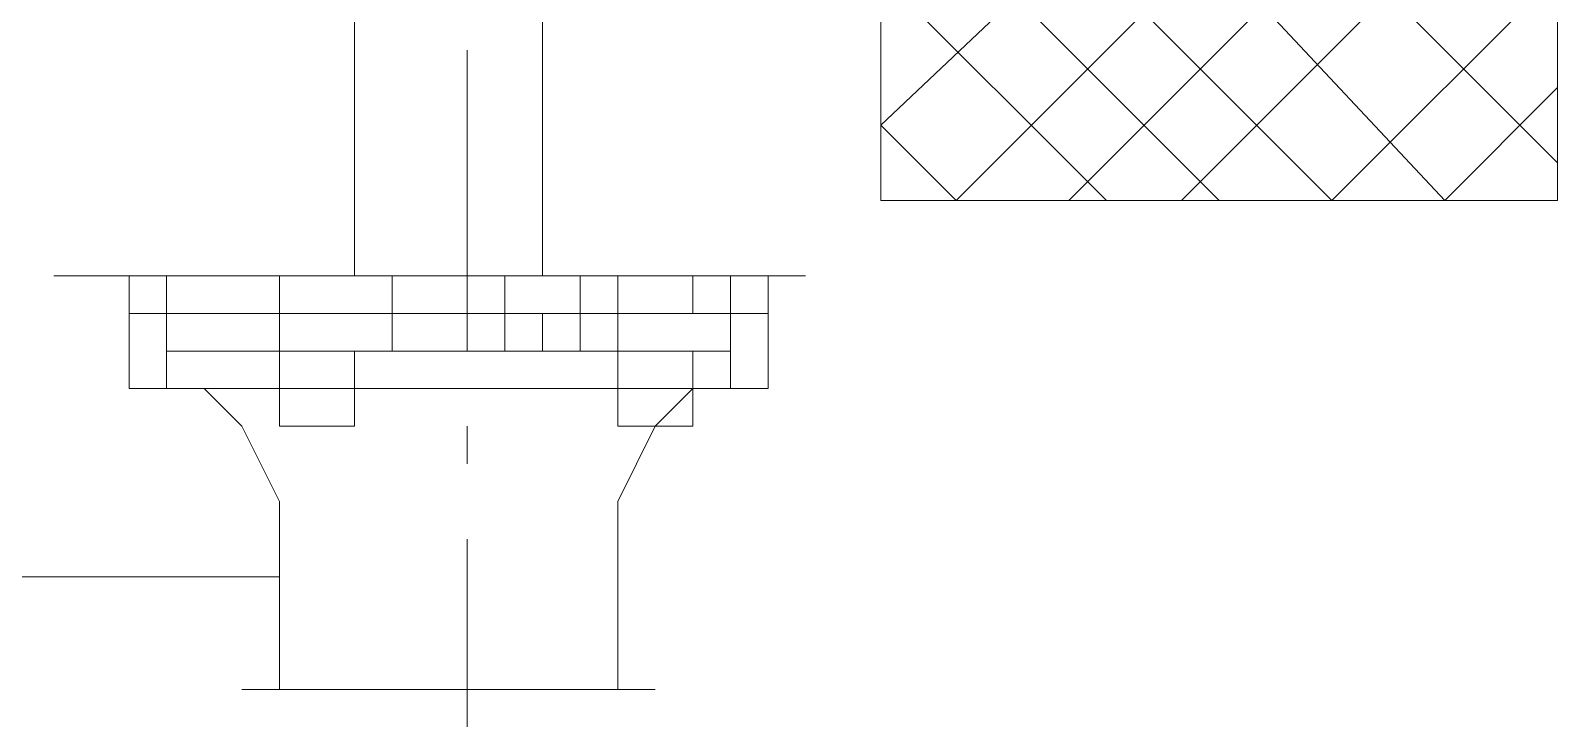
# Model space of a CAD drawing. Header units: millimetres. Extents: x -1005 to 291095, y -4225 to 50669.
# Drawn here: x 5978 to 8776, y 16523 to 17782 of the extents above; entities that cross this region are included whole.
import ezdxf

# ---------------------------------------------------------------- set-up
doc = ezdxf.new("R2010")
doc.units = ezdxf.units.MM
doc.layers.add('PDF_Geomertry', color=7, linetype='Continuous')

msp = doc.modelspace()

# ---------------------------------------------------------------- linework, layer by layer
at = {"layer": 'PDF_Geomertry', "lineweight": 5}
for points in [[(7535.8, 17471.1), (8775.6, 17471.1), (8775.6, 21947.9), (7535.8, 21947.9), (7535.8, 19881.7), (8018, 19881.7), (8018, 18848.6), (7535.8, 18848.6), (7535.8, 17471.1)], [(6020.6, 17333.3), (6020.6, 17333.3)], [(6296.1, 17333.3), (6364.9, 17333.3)], [(6433.8, 17264.4), (6433.8, 17333.3)], [(6640.5, 17333.3), (6640.5, 17195.6), (6778.2, 17195.6), (6778.2, 17333.3), (6640.5, 17333.3)], [(6847.1, 17333.3), (6847.1, 17264.4)], [(6847.1, 17333.3), (6847.1, 17195.6), (6984.8, 17195.6), (6984.8, 17333.3), (6847.1, 17333.3)], [(6847.1, 17333.3), (6847.1, 17195.6), (6984.8, 17195.6), (6984.8, 17333.3), (6847.1, 17333.3)], [(6847.1, 17333.3), (6847.1, 17195.6), (6984.8, 17195.6), (6984.8, 17333.3), (6847.1, 17333.3)], [(6847.1, 17333.3), (6847.1, 17195.6), (6984.8, 17195.6), (6984.8, 17333.3), (6847.1, 17333.3)], [(6433.8, 17264.4), (6433.8, 17264.4)], [(7053.7, 17195.6), (7053.7, 17264.4)], [(6433.8, 17195.6), (6433.8, 17057.8), (6571.6, 17057.8), (6571.6, 17195.6), (6433.8, 17195.6)], [(6433.8, 17195.6), (6433.8, 17057.8), (6571.6, 17057.8), (6571.6, 17195.6), (6433.8, 17195.6)], [(6433.8, 17195.6), (6433.8, 17057.8), (6571.6, 17057.8), (6571.6, 17195.6), (6433.8, 17195.6)], [(6433.8, 17195.6), (6433.8, 17057.8), (6571.6, 17057.8), (6571.6, 17195.6), (6433.8, 17195.6)], [(6433.8, 17195.6), (6433.8, 17057.8), (6571.6, 17057.8), (6571.6, 17195.6), (6433.8, 17195.6)], [(6433.8, 17195.6), (6433.8, 17057.8), (6571.6, 17057.8), (6571.6, 17195.6), (6433.8, 17195.6)], [(6433.8, 17195.6), (6433.8, 17195.6)], [(6433.8, 17195.6), (6433.8, 17057.8), (6571.6, 17057.8), (6571.6, 17195.6), (6433.8, 17195.6)], [(6433.8, 17195.6), (6433.8, 17057.8), (6571.6, 17057.8), (6571.6, 17195.6), (6433.8, 17195.6)], [(6433.8, 17195.6), (6433.8, 17057.8), (6571.6, 17057.8), (6571.6, 17195.6), (6433.8, 17195.6)], [(6433.8, 17195.6), (6433.8, 17057.8), (6571.6, 17057.8), (6571.6, 17195.6), (6433.8, 17195.6)], [(6433.8, 17195.6), (6433.8, 17057.8), (6571.6, 17057.8), (6571.6, 17195.6), (6433.8, 17195.6)], [(6433.8, 17195.6), (6433.8, 17057.8), (6571.6, 17057.8), (6571.6, 17195.6), (6433.8, 17195.6)], [(6433.8, 17195.6), (6433.8, 17195.6)], [(7053.7, 17195.6), (7053.7, 17057.8), (7191.5, 17057.8), (7191.5, 17195.6), (7053.7, 17195.6)], [(7053.7, 17195.6), (7053.7, 17057.8), (7191.5, 17057.8), (7191.5, 17195.6), (7053.7, 17195.6)], [(7053.7, 17195.6), (7053.7, 17057.8), (7191.5, 17057.8), (7191.5, 17195.6), (7053.7, 17195.6)], [(7053.7, 17195.6), (7053.7, 17057.8), (7191.5, 17057.8), (7191.5, 17195.6), (7053.7, 17195.6)], [(7053.7, 17195.6), (7053.7, 17057.8), (7191.5, 17057.8), (7191.5, 17195.6), (7053.7, 17195.6)], [(7053.7, 17195.6), (7053.7, 17057.8), (7191.5, 17057.8), (7191.5, 17195.6), (7053.7, 17195.6)], [(7053.7, 17195.6), (7053.7, 17195.6)], [(7053.7, 17195.6), (7053.7, 17057.8), (7191.5, 17057.8), (7191.5, 17195.6), (7053.7, 17195.6)], [(7053.7, 17195.6), (7053.7, 17057.8), (7191.5, 17057.8), (7191.5, 17195.6), (7053.7, 17195.6)], [(7053.7, 17195.6), (7053.7, 17057.8), (7191.5, 17057.8), (7191.5, 17195.6), (7053.7, 17195.6)], [(7053.7, 17195.6), (7053.7, 17057.8), (7191.5, 17057.8), (7191.5, 17195.6), (7053.7, 17195.6)], [(7053.7, 17195.6), (7053.7, 17057.8), (7191.5, 17057.8), (7191.5, 17195.6), (7053.7, 17195.6)], [(7053.7, 17195.6), (7053.7, 17057.8), (7191.5, 17057.8), (7191.5, 17195.6), (7053.7, 17195.6)], [(7053.7, 17195.6), (7053.7, 17195.6)]]:
    msp.add_lwpolyline(points, close=True, dxfattribs=at)
for points in [[(8775.6, 19468.5), (7535.8, 18297.6), (8362.4, 17471.1), (8775.6, 17884.3)], [(6571.6, 17333.3), (6571.6, 17402.2), (6571.6, 18573.1), (6571.6, 18642), (6640.5, 18642), (6640.5, 18710.8), (6640.5, 18779.7), (6847.1, 18779.7), (6847.1, 18710.8), (6847.1, 18642), (6640.5, 18642)], [(8775.6, 18779.7), (7535.8, 17608.8), (7673.6, 17471.1), (8775.6, 18573.1)], [(7535.8, 18779.7), (8775.6, 17539.9)], [(6916, 18642), (6916, 18573.1), (6916, 17402.2), (6916, 17333.3)], [(8775.6, 17677.7), (8569, 17471.1), (7535.8, 18573.1)], [(8775.6, 18366.4), (7880.2, 17471.1)], [(8775.6, 18159.8), (8086.8, 17471.1)], [(7535.8, 18091), (8155.7, 17471.1)], [(7535.8, 17884.3), (7949.1, 17471.1)], [(6778.2, 17746.6), (6778.2, 17195.6)], [(7398.1, 17333.3), (7398.1, 17333.3), (6020.6, 17333.3), (7053.7, 17333.3), (7053.7, 17264.4), (7053.7, 17264.4)], [(7191.5, 17126.7), (6227.2, 17126.7), (6227.2, 17333.3), (6433.8, 17333.3), (6158.3, 17333.3), (6158.3, 17126.7), (6158.3, 17264.4), (6227.2, 17264.4), (6227.2, 17126.7), (6364.9, 17126.7), (6158.3, 17126.7), (6227.2, 17126.7), (6227.2, 17195.6), (6227.2, 17264.4), (6640.5, 17264.4), (6640.5, 17195.6), (6227.2, 17195.6), (7191.5, 17195.6), (7260.3, 17195.6), (7260.3, 17126.7), (7191.5, 17126.7), (7260.3, 17126.7), (7329.2, 17126.7), (7191.5, 17126.7), (7122.6, 17057.8), (7053.7, 16920.1), (7053.7, 16782.3), (7053.7, 16644.6), (7053.7, 16575.7), (7122.6, 16575.7), (7122.6, 16575.7), (6364.9, 16575.7), (7122.6, 16575.7)], [(6640.5, 17333.3), (6640.5, 17333.3), (6364.9, 17333.3)], [(6433.8, 17333.3), (6433.8, 17264.4)], [(6847.1, 17264.4), (6847.1, 17264.4), (6847.1, 17333.3), (6640.5, 17333.3), (6847.1, 17333.3), (6847.1, 17264.4), (6847.1, 17333.3), (6847.1, 17333.3)], [(6640.5, 17333.3), (6847.1, 17333.3), (7122.6, 17333.3)], [(6640.5, 17264.4), (6640.5, 17264.4), (6640.5, 17333.3), (6640.5, 17264.4), (6916, 17264.4), (6916, 17195.6), (7260.3, 17195.6), (7260.3, 17264.4), (7329.2, 17264.4), (7329.2, 17126.7), (7329.2, 17333.3), (7053.7, 17333.3), (7053.7, 17264.4), (7053.7, 17264.4)], [(7260.3, 17333.3), (7260.3, 17126.7), (7260.3, 17264.4), (6916, 17264.4)], [(7053.7, 17264.4), (7053.7, 17264.4), (7053.7, 17333.3), (7260.3, 17333.3)], [(7053.7, 17333.3), (7398.1, 17333.3), (7398.1, 17333.3)], [(7191.5, 17333.3), (7191.5, 17264.4)], [(6433.8, 17264.4), (6433.8, 17264.4), (6433.8, 17195.6)], [(6640.5, 17264.4), (6640.5, 17264.4), (6847.1, 17264.4), (6847.1, 17264.4)], [(7053.7, 17195.6), (7053.7, 17195.6)], [(6433.8, 16644.6), (6433.8, 16782.3), (6433.8, 16920.1), (6364.9, 17057.8), (6296.1, 17126.7)], [(6778.2, 17057.8), (6778.2, 16988.9)], [(6778.2, 16851.2), (6778.2, 16437.9)], [(6433.8, 16782.3), (4505.3, 16782.3)], [(6364.9, 16575.7), (6364.9, 16575.7), (6433.8, 16575.7), (6433.8, 16644.6)]]:
    msp.add_lwpolyline(points, dxfattribs=at)

doc.saveas('drawing.dxf')
